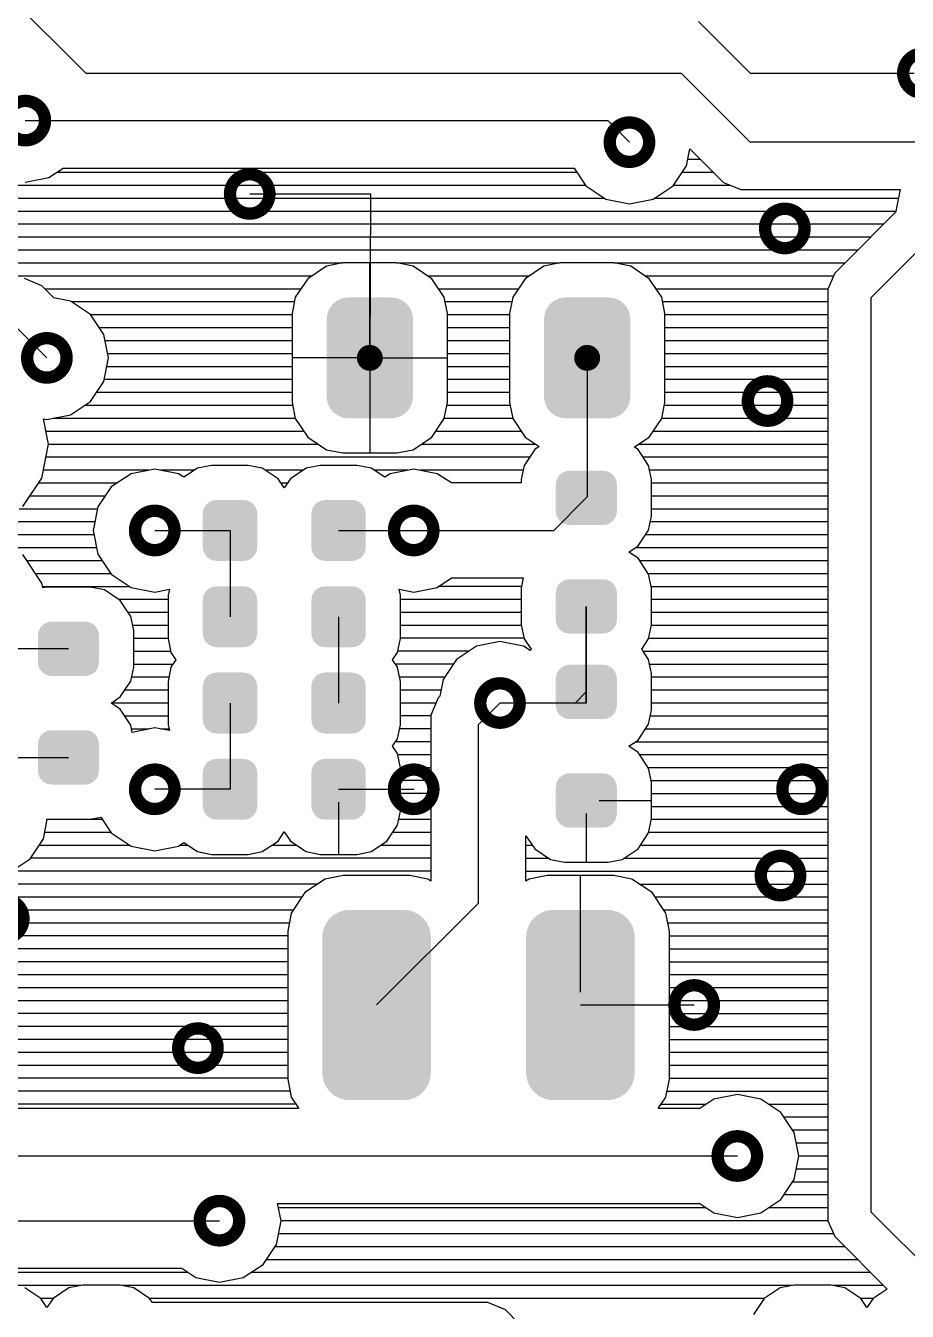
# Model space of a CAD drawing. Extents: x 295 to 953, y 10 to 290.
# Drawn here: x 724.29 to 750.23, y 137.18 to 175.03 of the extents above; entities that cross this region are included whole.
import ezdxf

# ---------------------------------------------------------------- set-up
doc = ezdxf.new("R2010")
doc.units = 0
doc.header["$LTSCALE"] = 5
doc.header["$MEASUREMENT"] = 0
doc.layers.get('0').update_dxf_attribs({"linetype": 'CONTINUOUS', "lineweight": 25})

msp = doc.modelspace()

# ---------------------------------------------------------------- linework, layer by layer
for p, q in [((721.737, 177.95), (726.055, 173.632)), ((744.089, 175.156), (745.613, 173.632)), ((726.055, 173.632), (743.581, 173.632)), ((745.613, 171.6), (743.581, 173.632)), ((745.613, 173.632), (750.439, 173.632)), ((724.277, 172.235), (741.422, 172.235)), ((741.422, 172.235), (742.057, 171.6)), ((754.757, 171.6), (745.613, 171.6)), ((743.734, 170.904), (743.835, 171.402)), ((744.15, 171.087), (743.769, 171.087)), ((743.835, 171.402), (744.429, 170.808)), ((724.973, 170.559), (725.39, 170.838)), ((740.513, 170.706), (725.197, 170.706)), ((725.39, 170.838), (740.432, 170.838)), ((740.432, 170.838), (740.777, 170.315)), ((743.342, 170.315), (743.734, 170.904)), ((744.531, 170.706), (743.607, 170.706)), ((744.429, 170.808), (744.826, 170.411)), ((740.772, 170.325), (722.306, 170.325)), ((724.277, 170.421), (724.973, 170.559)), ((740.777, 170.315), (741.366, 169.924)), ((742.753, 169.924), (743.342, 170.315)), ((745.029, 170.325), (743.347, 170.325)), ((744.826, 170.411), (745.339, 170.203)), ((741.331, 169.944), (722.382, 169.944)), ((730.881, 170.076), (734.437, 170.076)), ((734.437, 170.076), (734.417, 165.25)), ((749.977, 169.944), (742.789, 169.944)), ((745.339, 170.203), (750.028, 170.203)), ((750.028, 170.203), (749.901, 169.568)), ((749.901, 169.563), (722.387, 169.563)), ((741.366, 169.924), (742.057, 169.786)), ((742.057, 169.786), (742.753, 169.924)), ((749.901, 169.553), (748.453, 168.1)), ((749.169, 167.028), (751.709, 169.568)), ((749.901, 169.568), (749.901, 169.553)), ((749.535, 169.182), (722.387, 169.182)), ((749.154, 168.801), (722.377, 168.801)), ((748.773, 168.42), (722.296, 168.42)), ((733.619, 168.039), (722.042, 168.039)), ((733.619, 168.044), (733.137, 167.947)), ((735.214, 168.044), (733.619, 168.044)), ((734.417, 165.631), (734.417, 168.044)), ((735.692, 167.947), (735.214, 168.044)), ((740.015, 168.039), (735.214, 168.039)), ((740.015, 168.044), (739.537, 167.947)), ((741.61, 168.044), (740.015, 168.044)), ((742.093, 167.947), (741.61, 168.044)), ((748.392, 168.039), (741.61, 168.039)), ((748.453, 168.1), (748.097, 167.744)), ((732.71, 167.658), (721.915, 167.658)), ((733.137, 167.947), (732.588, 167.582)), ((736.241, 167.582), (735.692, 167.947)), ((739.111, 167.658), (736.119, 167.658)), ((739.537, 167.947), (738.989, 167.582)), ((742.641, 167.582), (742.093, 167.947)), ((748.062, 167.658), (742.519, 167.658)), ((748.097, 167.744), (747.899, 167.277)), ((724.765, 167.373), (724.252, 167.587)), ((725.12, 167.018), (724.765, 167.373)), ((732.588, 167.582), (732.222, 167.033)), ((736.606, 167.033), (736.241, 167.582)), ((738.989, 167.582), (738.623, 167.033)), ((743.007, 167.033), (742.641, 167.582)), ((732.39, 167.277), (724.856, 167.277)), ((725.608, 166.921), (725.12, 167.018)), ((726.197, 166.53), (725.608, 166.921)), ((732.222, 167.033), (732.131, 166.556)), ((738.786, 167.277), (736.444, 167.277)), ((736.703, 166.556), (736.606, 167.033)), ((738.623, 167.033), (738.527, 166.556)), ((747.904, 167.277), (742.839, 167.277)), ((743.099, 166.556), (743.007, 167.033)), ((747.899, 167.277), (747.899, 140.353)), ((749.169, 140.104), (749.169, 167.028)), ((732.197, 166.896), (725.644, 166.896)), ((726.589, 165.941), (726.197, 166.53)), ((732.131, 166.556), (732.131, 163.939)), ((738.598, 166.896), (736.632, 166.896)), ((736.703, 163.939), (736.703, 166.556)), ((738.527, 166.556), (738.527, 163.939)), ((747.899, 166.896), (743.032, 166.896)), ((743.099, 163.939), (743.099, 166.556)), ((723.972, 166.19), (724.912, 165.25)), ((732.131, 166.515), (726.202, 166.515)), ((738.527, 166.515), (736.703, 166.515)), ((747.899, 166.515), (743.099, 166.515)), ((732.131, 166.134), (726.462, 166.134)), ((726.726, 165.25), (726.589, 165.941)), ((738.527, 166.134), (736.703, 166.134)), ((747.899, 166.134), (743.099, 166.134)), ((732.131, 165.753), (726.624, 165.753)), ((738.527, 165.753), (736.703, 165.753)), ((747.899, 165.753), (743.099, 165.753)), ((726.589, 164.554), (726.726, 165.25)), ((732.131, 165.372), (726.7, 165.372)), ((734.036, 165.25), (732.131, 165.25)), ((734.798, 165.25), (736.703, 165.25)), ((738.527, 165.372), (736.703, 165.372)), ((740.813, 165.25), (740.813, 161.156)), ((747.899, 165.372), (743.099, 165.372)), ((732.131, 164.991), (726.675, 164.991)), ((734.417, 164.869), (734.417, 162.456)), ((738.527, 164.991), (736.703, 164.991)), ((747.899, 164.991), (743.099, 164.991)), ((726.197, 163.965), (726.589, 164.554)), ((732.131, 164.61), (726.599, 164.61)), ((738.527, 164.61), (736.703, 164.61)), ((747.899, 164.61), (743.099, 164.61)), ((725.608, 163.574), (726.197, 163.965)), ((732.131, 164.229), (726.375, 164.229)), ((732.131, 163.939), (732.222, 163.462)), ((736.606, 163.462), (736.703, 163.939)), ((738.527, 164.229), (736.703, 164.229)), ((738.527, 163.939), (738.623, 163.462)), ((743.007, 163.462), (743.099, 163.939)), ((747.899, 164.229), (743.099, 164.229)), ((724.912, 163.436), (725.608, 163.574)), ((732.146, 163.848), (726.025, 163.848)), ((738.547, 163.848), (736.682, 163.848)), ((747.899, 163.848), (743.083, 163.848)), ((724.963, 162.71), (724.816, 163.457)), ((724.816, 163.457), (724.912, 163.436)), ((732.222, 163.467), (725.09, 163.467)), ((732.222, 163.462), (732.588, 162.913)), ((736.241, 162.913), (736.606, 163.462)), ((738.623, 163.467), (736.606, 163.467)), ((738.623, 163.462), (738.989, 162.913)), ((742.641, 162.913), (743.007, 163.462)), ((747.899, 163.467), (743.007, 163.467)), ((732.471, 163.086), (724.887, 163.086)), ((732.588, 162.913), (733.137, 162.547)), ((735.692, 162.547), (736.241, 162.913)), ((738.872, 163.086), (736.357, 163.086)), ((738.989, 162.913), (739.4, 162.639)), ((742.21, 162.629), (742.641, 162.913)), ((747.899, 163.086), (742.758, 163.086)), ((724.765, 161.714), (724.963, 162.71)), ((732.898, 162.705), (724.963, 162.705)), ((733.137, 162.547), (733.619, 162.456)), ((733.619, 162.456), (735.214, 162.456)), ((735.214, 162.456), (735.692, 162.547)), ((739.299, 162.705), (735.931, 162.705)), ((739.268, 162.553), (738.958, 162.085)), ((739.4, 162.639), (739.268, 162.553)), ((742.21, 162.619), (742.21, 162.629)), ((742.311, 162.553), (742.21, 162.619)), ((742.621, 162.085), (742.311, 162.553)), ((747.899, 162.705), (742.331, 162.705)), ((739.116, 162.324), (724.887, 162.324)), ((729.347, 161.999), (728.946, 161.735)), ((729.758, 162.085), (729.347, 161.999)), ((730.84, 162.085), (729.758, 162.085)), ((731.252, 161.999), (730.84, 162.085)), ((731.719, 161.689), (731.252, 161.999)), ((732.547, 161.999), (732.08, 161.689)), ((732.959, 162.085), (732.547, 161.999)), ((734.041, 162.085), (732.959, 162.085)), ((734.452, 161.999), (734.041, 162.085)), ((734.854, 161.735), (734.452, 161.999)), ((738.958, 162.085), (738.872, 161.674)), ((747.899, 162.324), (742.464, 162.324)), ((742.707, 161.674), (742.621, 162.085)), ((724.206, 160.876), (724.765, 161.714)), ((727.914, 161.943), (724.811, 161.943)), ((727.396, 161.841), (726.807, 161.45)), ((728.087, 161.978), (727.396, 161.841)), ((728.783, 161.841), (728.087, 161.978)), ((729.266, 161.943), (728.265, 161.943)), ((728.946, 161.735), (728.783, 161.841)), ((732.466, 161.943), (731.333, 161.943)), ((731.897, 161.42), (731.719, 161.689)), ((732.08, 161.689), (731.897, 161.42)), ((735.534, 161.943), (734.534, 161.943)), ((735.016, 161.841), (734.854, 161.735)), ((735.707, 161.978), (735.016, 161.841)), ((736.403, 161.841), (735.707, 161.978)), ((738.928, 161.943), (735.885, 161.943)), ((736.82, 161.567), (736.403, 161.841)), ((738.872, 161.674), (738.872, 161.567)), ((747.899, 161.943), (742.651, 161.943)), ((742.707, 160.592), (742.707, 161.674)), ((726.98, 161.562), (724.663, 161.562)), ((726.807, 161.45), (726.416, 160.861)), ((731.994, 161.562), (731.806, 161.562)), ((738.872, 161.567), (736.82, 161.567)), ((747.899, 161.562), (742.707, 161.562)), ((726.629, 161.181), (724.409, 161.181)), ((726.416, 160.861), (726.279, 160.17)), ((739.827, 160.17), (740.787, 161.13)), ((740.813, 161.156), (740.787, 161.13)), ((747.899, 161.181), (742.707, 161.181)), ((726.406, 160.8), (724.094, 160.8)), ((742.621, 160.18), (742.707, 160.592)), ((747.899, 160.8), (742.707, 160.8)), ((726.329, 160.419), (723.525, 160.419)), ((726.279, 160.17), (726.416, 159.474)), ((728.087, 160.17), (730.302, 160.17)), ((730.302, 160.17), (730.302, 157.63)), ((733.497, 160.17), (735.707, 160.17)), ((735.707, 160.17), (739.827, 160.17)), ((742.311, 159.713), (742.621, 160.18)), ((747.899, 160.419), (742.672, 160.419)), ((726.304, 160.038), (723.261, 160.038)), ((742.042, 159.535), (742.311, 159.713)), ((747.899, 160.038), (742.53, 160.038)), ((726.38, 159.657), (723.906, 159.657)), ((724.765, 158.621), (724.206, 159.459)), ((726.416, 159.474), (726.807, 158.885)), ((742.311, 159.352), (742.042, 159.535)), ((747.899, 159.657), (742.235, 159.657)), ((742.621, 158.885), (742.311, 159.352)), ((726.543, 159.276), (724.328, 159.276)), ((747.899, 159.276), (742.362, 159.276)), ((726.802, 158.895), (724.582, 158.895)), ((724.795, 158.478), (724.765, 158.621)), ((726.807, 158.885), (727.396, 158.494)), ((736.403, 158.494), (736.82, 158.773)), ((736.82, 158.773), (738.933, 158.773)), ((738.933, 158.773), (738.872, 158.473)), ((747.899, 158.895), (742.616, 158.895)), ((742.707, 158.473), (742.621, 158.885)), ((727.361, 158.514), (724.785, 158.514)), ((724.912, 158.504), (724.795, 158.478)), ((726.187, 158.504), (724.912, 158.504)), ((726.604, 158.422), (726.187, 158.504)), ((727.071, 158.108), (726.604, 158.422)), ((727.396, 158.494), (728.087, 158.356)), ((728.087, 158.356), (728.519, 158.438)), ((728.519, 158.438), (728.483, 158.265)), ((728.483, 158.265), (728.483, 156.99)), ((735.316, 158.265), (735.28, 158.438)), ((735.28, 158.438), (735.707, 158.356)), ((735.316, 156.99), (735.316, 158.265)), ((735.707, 158.356), (736.403, 158.494)), ((738.882, 158.519), (736.439, 158.519)), ((738.872, 158.473), (738.872, 157.391)), ((747.899, 158.514), (742.697, 158.514)), ((742.707, 157.391), (742.707, 158.473)), ((728.483, 158.133), (727.03, 158.133)), ((727.381, 157.64), (727.071, 158.108)), ((738.872, 158.138), (735.316, 158.138)), ((740.787, 157.935), (740.787, 155.415)), ((740.787, 155.09), (740.787, 157.935)), ((747.899, 158.133), (742.707, 158.133)), ((728.483, 157.752), (727.305, 157.752)), ((727.467, 157.229), (727.381, 157.64)), ((733.497, 157.63), (733.497, 155.09)), ((738.872, 157.757), (735.316, 157.757)), ((747.899, 157.752), (742.707, 157.752)), ((728.483, 157.371), (727.437, 157.371)), ((727.467, 156.147), (727.467, 157.229)), ((738.877, 157.376), (735.316, 157.376)), ((738.872, 157.391), (738.958, 156.98)), ((742.621, 156.98), (742.707, 157.391)), ((747.899, 157.371), (742.702, 157.371)), ((725.547, 156.685), (723.317, 156.685)), ((728.483, 156.99), (727.467, 156.99)), ((728.483, 156.99), (728.565, 156.573)), ((735.235, 156.573), (735.316, 156.99)), ((738.953, 156.995), (735.316, 156.995)), ((737.556, 156.761), (736.967, 156.37)), ((738.247, 156.898), (737.556, 156.761)), ((738.943, 156.761), (738.247, 156.898)), ((739.131, 156.634), (738.943, 156.761)), ((738.958, 156.98), (739.162, 156.675)), ((742.418, 156.675), (742.621, 156.98)), ((747.899, 156.99), (742.626, 156.99)), ((728.56, 156.609), (727.467, 156.609)), ((728.565, 156.573), (728.712, 156.36)), ((728.712, 156.36), (728.565, 156.142)), ((735.087, 156.36), (735.235, 156.573)), ((735.235, 156.142), (735.087, 156.36)), ((737.333, 156.614), (735.24, 156.614)), ((736.967, 156.37), (736.576, 155.781)), ((739.162, 156.675), (739.131, 156.634)), ((742.621, 156.37), (742.418, 156.675)), ((747.899, 156.609), (742.464, 156.609)), ((742.707, 155.959), (742.621, 156.37)), ((727.381, 155.735), (727.467, 156.147)), ((728.626, 156.228), (727.467, 156.228)), ((728.565, 156.142), (728.483, 155.725)), ((736.876, 156.233), (735.174, 156.233)), ((735.316, 155.725), (735.235, 156.142)), ((747.899, 156.228), (742.651, 156.228)), ((742.707, 154.877), (742.707, 155.959)), ((727.071, 155.268), (727.381, 155.735)), ((728.509, 155.847), (727.406, 155.847)), ((728.483, 155.725), (728.483, 154.45)), ((736.622, 155.852), (735.291, 155.852)), ((735.316, 154.45), (735.316, 155.725)), ((736.576, 155.781), (736.479, 155.293)), ((747.899, 155.847), (742.707, 155.847)), ((726.802, 155.09), (727.071, 155.268)), ((728.483, 155.466), (727.203, 155.466)), ((736.515, 155.471), (735.316, 155.471)), ((736.428, 155.242), (736.215, 154.729)), ((736.479, 155.293), (736.428, 155.242)), ((740.787, 155.415), (740.462, 155.09)), ((740.787, 155.415), (740.787, 155.09)), ((747.899, 155.466), (742.707, 155.466)), ((727.071, 154.907), (726.802, 155.09)), ((728.483, 155.085), (726.802, 155.085)), ((727.381, 154.44), (727.071, 154.907)), ((730.302, 155.09), (730.302, 152.55)), ((736.368, 155.09), (735.316, 155.09)), ((737.612, 154.455), (738.247, 155.09)), ((740.462, 155.09), (738.247, 155.09)), ((740.787, 155.09), (740.462, 155.09)), ((742.621, 154.465), (742.707, 154.877)), ((747.899, 155.085), (742.707, 155.085)), ((728.483, 154.704), (727.203, 154.704)), ((727.427, 154.226), (727.381, 154.44)), ((728.483, 154.45), (728.519, 154.277)), ((735.235, 154.033), (735.316, 154.45)), ((736.215, 154.709), (735.316, 154.709)), ((736.215, 154.729), (736.215, 149.847)), ((737.612, 149.197), (737.612, 154.455)), ((742.311, 153.998), (742.621, 154.465)), ((747.899, 154.704), (742.672, 154.704)), ((727.914, 154.323), (727.406, 154.323)), ((728.087, 154.358), (727.427, 154.226)), ((728.519, 154.277), (728.087, 154.358)), ((728.509, 154.323), (728.265, 154.323)), ((735.087, 153.82), (735.235, 154.033)), ((736.215, 154.328), (735.291, 154.328)), ((747.899, 154.323), (742.53, 154.323)), ((735.235, 153.602), (735.087, 153.82)), ((736.215, 153.947), (735.174, 153.947)), ((742.042, 153.82), (742.311, 153.998)), ((742.311, 153.637), (742.042, 153.82)), ((747.899, 153.942), (742.235, 153.942)), ((723.317, 153.49), (725.547, 153.49)), ((735.316, 153.185), (735.235, 153.602)), ((736.215, 153.566), (735.24, 153.566)), ((742.621, 153.17), (742.311, 153.637)), ((747.899, 153.561), (742.362, 153.561)), ((736.215, 153.185), (735.316, 153.185)), ((735.316, 151.91), (735.316, 153.185)), ((747.899, 153.18), (742.616, 153.18)), ((742.707, 152.758), (742.621, 153.17)), ((730.302, 152.55), (728.087, 152.55)), ((733.497, 152.55), (735.707, 152.55)), ((733.878, 152.55), (735.316, 152.55)), ((736.215, 152.804), (735.316, 152.804)), ((747.899, 152.799), (742.697, 152.799)), ((742.707, 151.676), (742.707, 152.758)), ((733.497, 152.169), (733.497, 150.63)), ((736.215, 152.423), (735.316, 152.423)), ((741.168, 152.22), (742.707, 152.22)), ((747.899, 152.418), (742.707, 152.418)), ((735.235, 151.493), (735.316, 151.91)), ((736.215, 152.042), (735.316, 152.042)), ((740.787, 151.839), (740.787, 150.401)), ((747.899, 152.037), (742.707, 152.037)), ((724.811, 151.092), (724.912, 151.61)), ((724.912, 151.61), (724.912, 151.671)), ((724.912, 151.671), (726.187, 151.671)), ((726.543, 151.661), (724.912, 151.661)), ((726.187, 151.671), (726.497, 151.732)), ((726.497, 151.732), (726.807, 151.265)), ((734.92, 151.026), (735.235, 151.493)), ((736.215, 151.661), (735.265, 151.661)), ((742.621, 151.265), (742.707, 151.676)), ((747.899, 151.656), (742.702, 151.656)), ((724.419, 150.503), (724.811, 151.092)), ((726.802, 151.28), (724.846, 151.28)), ((726.807, 151.265), (727.396, 150.874)), ((731.252, 150.716), (731.719, 151.026)), ((731.719, 151.026), (731.897, 151.295)), ((731.912, 151.28), (731.887, 151.28)), ((731.897, 151.295), (732.08, 151.026)), ((732.08, 151.026), (732.547, 150.716)), ((734.452, 150.716), (734.92, 151.026)), ((736.215, 151.28), (735.087, 151.28)), ((739.009, 149.847), (739.009, 151.183)), ((739.009, 151.183), (739.268, 150.797)), ((742.311, 150.797), (742.621, 151.265)), ((747.899, 151.275), (742.626, 151.275)), ((727.361, 150.899), (724.684, 150.899)), ((727.396, 150.874), (728.087, 150.736)), ((728.087, 150.736), (728.783, 150.874)), ((728.783, 150.874), (728.946, 150.98)), ((729.073, 150.899), (728.819, 150.899)), ((728.946, 150.98), (729.347, 150.716)), ((729.347, 150.716), (729.758, 150.63)), ((729.758, 150.63), (730.84, 150.63)), ((730.84, 150.63), (731.252, 150.716)), ((732.273, 150.899), (731.526, 150.899)), ((732.547, 150.716), (732.959, 150.63)), ((732.959, 150.63), (734.041, 150.63)), ((734.041, 150.63), (734.452, 150.716)), ((736.215, 150.899), (734.727, 150.899)), ((739.202, 150.894), (739.009, 150.894)), ((739.268, 150.797), (739.736, 150.482)), ((741.844, 150.482), (742.311, 150.797)), ((747.899, 150.894), (742.377, 150.894)), ((723.83, 150.112), (724.419, 150.503)), ((736.215, 150.518), (724.424, 150.518)), ((739.69, 150.513), (739.009, 150.513)), ((739.736, 150.482), (740.152, 150.401)), ((740.152, 150.401), (741.427, 150.401)), ((741.427, 150.401), (741.844, 150.482)), ((747.899, 150.513), (741.889, 150.513)), ((736.215, 150.137), (723.866, 150.137)), ((733.106, 149.908), (732.507, 149.507)), ((733.634, 150.015), (733.106, 149.908)), ((735.595, 150.015), (733.634, 150.015)), ((736.124, 149.908), (735.595, 150.015)), ((736.215, 149.847), (736.124, 149.908)), ((747.899, 150.132), (739.009, 150.132)), ((739.106, 149.908), (739.009, 149.847)), ((739.634, 150.015), (739.106, 149.908)), ((741.595, 150.015), (739.634, 150.015)), ((740.614, 146.581), (740.614, 150.015)), ((742.123, 149.908), (741.595, 150.015)), ((742.723, 149.507), (742.123, 149.908)), ((732.872, 149.756), (720.721, 149.756)), ((732.507, 149.507), (732.105, 148.908)), ((747.899, 149.751), (742.357, 149.751)), ((743.124, 148.908), (742.723, 149.507)), ((732.415, 149.375), (720.721, 149.375)), ((734.615, 146.2), (737.612, 149.197)), ((747.899, 149.37), (742.814, 149.37)), ((732.161, 148.994), (720.686, 148.994)), ((732.105, 148.908), (731.999, 148.374)), ((747.899, 148.989), (743.068, 148.989)), ((743.231, 148.374), (743.124, 148.908)), ((732.044, 148.613), (720.564, 148.613)), ((731.999, 148.374), (731.999, 144.021)), ((747.899, 148.608), (743.185, 148.608)), ((743.231, 144.021), (743.231, 148.374)), ((731.999, 148.232), (720.31, 148.232)), ((747.899, 148.227), (743.231, 148.227)), ((731.999, 147.851), (719.802, 147.851)), ((747.899, 147.846), (743.231, 147.846)), ((731.999, 147.47), (719.741, 147.47)), ((747.899, 147.465), (743.231, 147.465)), ((731.999, 147.089), (719.664, 147.089)), ((747.899, 147.084), (743.231, 147.084)), ((731.999, 146.708), (719.558, 146.708)), ((747.899, 146.703), (743.231, 146.703)), ((731.999, 146.327), (719.304, 146.327)), ((740.614, 146.2), (743.962, 146.2)), ((740.995, 146.2), (743.231, 146.2)), ((747.899, 146.322), (743.231, 146.322)), ((731.999, 145.946), (718.847, 145.946)), ((747.899, 145.941), (743.231, 145.941)), ((731.999, 145.565), (715.006, 145.565)), ((747.899, 145.56), (743.231, 145.56)), ((731.999, 145.184), (715.006, 145.184)), ((747.899, 145.179), (743.231, 145.179)), ((731.999, 144.803), (715.006, 144.803)), ((747.899, 144.798), (743.231, 144.798)), ((731.999, 144.422), (714.935, 144.422)), ((747.899, 144.417), (743.231, 144.417)), ((731.999, 144.041), (714.732, 144.041)), ((731.999, 144.021), (732.105, 143.487)), ((743.124, 143.487), (743.231, 144.021)), ((747.899, 144.036), (743.231, 144.036)), ((732.07, 143.66), (714.391, 143.66)), ((732.105, 143.487), (732.329, 143.152)), ((742.9, 143.152), (743.124, 143.487)), ((747.899, 143.655), (743.159, 143.655)), ((745.232, 143.563), (744.541, 143.426)), ((745.928, 143.426), (745.232, 143.563)), ((732.248, 143.279), (709.952, 143.279)), ((732.329, 143.152), (722.098, 143.152)), ((744.125, 143.152), (742.9, 143.152)), ((744.313, 143.274), (742.982, 143.274)), ((744.541, 143.426), (744.125, 143.152)), ((746.517, 143.035), (745.928, 143.426)), ((747.899, 143.274), (746.157, 143.274)), ((746.909, 142.446), (746.517, 143.035)), ((747.899, 142.893), (746.609, 142.893)), ((747.899, 142.512), (746.863, 142.512)), ((747.046, 141.755), (746.909, 142.446)), ((747.899, 142.131), (746.969, 142.131)), ((722.372, 141.755), (745.232, 141.755)), ((746.909, 141.059), (747.046, 141.755)), ((747.899, 141.75), (747.046, 141.75)), ((747.899, 141.369), (746.969, 141.369)), ((746.517, 140.47), (746.909, 141.059)), ((747.899, 140.988), (746.863, 140.988)), ((745.928, 140.079), (746.517, 140.47)), ((747.899, 140.607), (746.609, 140.607)), ((731.806, 139.85), (731.704, 140.358)), ((731.704, 140.358), (744.125, 140.358)), ((744.318, 140.226), (731.729, 140.226)), ((744.125, 140.358), (744.541, 140.079)), ((744.541, 140.079), (745.232, 139.941)), ((745.232, 139.941), (745.928, 140.079)), ((747.899, 140.226), (746.152, 140.226)), ((747.899, 140.353), (747.899, 139.85)), ((751.709, 137.564), (749.169, 140.104)), ((723.007, 139.85), (729.992, 139.85)), ((731.669, 139.154), (731.806, 139.85)), ((747.904, 139.845), (731.806, 139.845)), ((747.899, 139.85), (748.097, 139.383)), ((748.062, 139.464), (731.729, 139.464)), ((748.097, 139.383), (749.642, 137.838)), ((731.277, 138.565), (731.669, 139.154)), ((748.392, 139.083), (731.623, 139.083)), ((730.688, 138.174), (731.277, 138.565)), ((748.773, 138.702), (731.369, 138.702)), ((729.078, 138.321), (723.459, 138.321)), ((723.586, 138.453), (728.885, 138.453)), ((728.885, 138.453), (729.301, 138.174)), ((729.301, 138.174), (729.992, 138.036)), ((729.992, 138.036), (730.688, 138.174)), ((749.154, 138.321), (730.912, 138.321)), ((725.918, 137.94), (723.911, 137.94)), ((724.734, 137.559), (724.267, 137.869)), ((725.562, 137.869), (725.095, 137.559)), ((725.974, 137.955), (725.562, 137.869)), ((727.056, 137.955), (725.974, 137.955)), ((727.467, 137.869), (727.056, 137.955)), ((746.848, 137.94), (727.112, 137.94)), ((727.935, 137.559), (727.467, 137.869)), ((746.492, 137.869), (746.025, 137.559)), ((746.903, 137.955), (746.492, 137.869)), ((747.985, 137.955), (746.903, 137.955)), ((748.397, 137.869), (747.985, 137.955)), ((749.535, 137.94), (748.041, 137.94)), ((748.864, 137.559), (748.397, 137.869)), ((749.642, 137.838), (749.225, 137.559)), ((725.1, 137.559), (724.729, 137.559)), ((724.912, 137.29), (724.734, 137.559)), ((725.095, 137.559), (724.912, 137.29)), ((746.03, 137.559), (727.93, 137.559)), ((728.016, 137.437), (727.935, 137.559)), ((737.892, 137.437), (728.016, 137.437)), ((738.405, 137.224), (737.892, 137.437)), ((746.025, 137.559), (745.71, 137.092)), ((749.23, 137.559), (748.859, 137.559)), ((749.042, 137.29), (748.864, 137.559)), ((749.225, 137.559), (749.042, 137.29)), ((738.801, 136.827), (738.405, 137.224))]:
    msp.add_line(p, q)
for points, const_width in [([(751.274, 173.632, -1), (750.113, 173.632, -1)], 0.363), ([(724.858, 172.235, -1), (723.697, 172.235, -1)], 0.363), ([(742.638, 171.6, -1), (741.477, 171.6, -1)], 0.363), ([(731.462, 170.076, -1), (730.301, 170.076, -1)], 0.363), ([(747.21, 169.06, -1), (746.049, 169.06, -1)], 0.363), ([(725.493, 165.25, -1), (724.332, 165.25, -1)], 0.363), ([(734.607, 165.25, -1), (734.226, 165.25, -1)], 0.381), ([(741.003, 165.25, -1), (740.622, 165.25, -1)], 0.381), ([(746.702, 163.98, -1), (745.541, 163.98, -1)], 0.363), ([(728.668, 160.17, -1), (727.507, 160.17, -1)], 0.363), ([(736.288, 160.17, -1), (735.127, 160.17, -1)], 0.363), ([(738.828, 155.09, -1), (737.667, 155.09, -1)], 0.363), ([(728.668, 152.55, -1), (727.507, 152.55, -1)], 0.363), ([(736.288, 152.55, -1), (735.127, 152.55, -1)], 0.363), ([(747.718, 152.55, -1), (746.557, 152.55, -1)], 0.363), ([(747.083, 150.01, -1), (745.922, 150.01, -1)], 0.363), ([(724.223, 148.74, -1), (723.062, 148.74, -1)], 0.363), ([(744.543, 146.2, -1), (743.382, 146.2, -1)], 0.363), ([(729.938, 144.93, -1), (728.777, 144.93, -1)], 0.363), ([(745.813, 141.755, -1), (744.652, 141.755, -1)], 0.363), ([(730.573, 139.85, -1), (729.412, 139.85, -1)], 0.363)]:
    msp.add_lwpolyline(points, format="xyb", close=True, dxfattribs=dict(const_width=const_width))
for points in [[(735.489, 166.854), (735.383, 166.932), (733.35, 166.854), (733.445, 166.932)], [(735.383, 166.932), (735.36, 166.948), (733.445, 166.932), (733.482, 166.948)], [(735.36, 166.948), (735.234, 166.999), (733.482, 166.948), (733.591, 166.999)], [(735.234, 166.999), (735.211, 167.008), (733.591, 166.999), (733.641, 167.008)], [(735.211, 167.008), (735.059, 167.027), (733.641, 167.008), (733.749, 167.027)], [(735.059, 167.027), (735.052, 167.028), (733.749, 167.027), (733.782, 167.028)], [(741.885, 166.854), (741.778, 166.932), (739.746, 166.854), (739.841, 166.932)], [(741.778, 166.932), (741.755, 166.948), (739.841, 166.932), (739.877, 166.948)], [(741.755, 166.948), (741.629, 166.999), (739.877, 166.948), (739.987, 166.999)], [(741.629, 166.999), (741.607, 167.008), (739.987, 166.999), (740.037, 167.008)], [(741.607, 167.008), (741.454, 167.027), (740.037, 167.008), (740.145, 167.027)], [(741.454, 167.027), (741.448, 167.028), (740.145, 167.027), (740.178, 167.028)], [(735.686, 166.426), (735.663, 166.552), (733.151, 166.426), (733.167, 166.552)], [(735.663, 166.552), (735.657, 166.584), (733.167, 166.552), (733.18, 166.584)], [(735.657, 166.584), (735.603, 166.701), (733.18, 166.584), (733.226, 166.701)], [(735.603, 166.701), (735.59, 166.729), (733.226, 166.701), (733.247, 166.729)], [(735.59, 166.729), (735.508, 166.83), (733.247, 166.729), (733.321, 166.83)], [(735.508, 166.83), (735.489, 166.854), (733.321, 166.83), (733.35, 166.854)], [(742.082, 166.426), (742.059, 166.552), (739.547, 166.426), (739.563, 166.552)], [(742.059, 166.552), (742.053, 166.584), (739.563, 166.552), (739.575, 166.584)], [(742.053, 166.584), (741.999, 166.701), (739.575, 166.584), (739.622, 166.701)], [(741.999, 166.701), (741.986, 166.729), (739.622, 166.701), (739.643, 166.729)], [(741.986, 166.729), (741.904, 166.83), (739.643, 166.729), (739.717, 166.83)], [(741.904, 166.83), (741.885, 166.854), (739.717, 166.83), (739.746, 166.854)], [(735.687, 166.393), (735.686, 166.426), (733.147, 166.393), (733.151, 166.426)], [(735.687, 164.107), (735.687, 166.393), (733.147, 164.107), (733.147, 166.393)], [(742.083, 166.393), (742.082, 166.426), (739.543, 166.393), (739.547, 166.426)], [(742.083, 164.107), (742.083, 166.393), (739.543, 164.107), (739.543, 166.393)], [(735.683, 164.074), (735.687, 164.107), (733.148, 164.074), (733.147, 164.107)], [(735.667, 163.948), (735.683, 164.074), (733.17, 163.948), (733.148, 164.074)], [(735.654, 163.916), (735.667, 163.948), (733.176, 163.916), (733.17, 163.948)], [(735.607, 163.799), (735.654, 163.916), (733.23, 163.799), (733.176, 163.916)], [(742.078, 164.074), (742.083, 164.107), (739.543, 164.074), (739.543, 164.107)], [(742.062, 163.948), (742.078, 164.074), (739.566, 163.948), (739.543, 164.074)], [(742.05, 163.916), (742.062, 163.948), (739.572, 163.916), (739.566, 163.948)], [(742.003, 163.799), (742.05, 163.916), (739.626, 163.799), (739.572, 163.916)], [(735.586, 163.771), (735.607, 163.799), (733.243, 163.771), (733.23, 163.799)], [(735.512, 163.67), (735.586, 163.771), (733.326, 163.67), (733.243, 163.771)], [(735.484, 163.646), (735.512, 163.67), (733.345, 163.646), (733.326, 163.67)], [(735.388, 163.568), (735.484, 163.646), (733.451, 163.568), (733.345, 163.646)], [(735.352, 163.552), (735.388, 163.568), (733.474, 163.552), (733.451, 163.568)], [(735.242, 163.501), (735.352, 163.552), (733.6, 163.501), (733.474, 163.552)], [(735.192, 163.492), (735.242, 163.501), (733.623, 163.492), (733.6, 163.501)], [(741.982, 163.771), (742.003, 163.799), (739.639, 163.771), (739.626, 163.799)], [(741.908, 163.67), (741.982, 163.771), (739.721, 163.67), (739.639, 163.771)], [(741.879, 163.646), (741.908, 163.67), (739.74, 163.646), (739.721, 163.67)], [(741.784, 163.568), (741.879, 163.646), (739.847, 163.568), (739.74, 163.646)], [(741.748, 163.552), (741.784, 163.568), (739.87, 163.552), (739.847, 163.568)], [(741.638, 163.501), (741.748, 163.552), (739.996, 163.501), (739.87, 163.552)], [(741.588, 163.492), (741.638, 163.501), (740.018, 163.492), (739.996, 163.501)], [(735.085, 163.473), (735.192, 163.492), (733.775, 163.473), (733.623, 163.492)], [(735.052, 163.472), (735.085, 163.473), (733.782, 163.472), (733.775, 163.473)], [(741.48, 163.473), (741.588, 163.492), (740.171, 163.473), (740.018, 163.492)], [(741.448, 163.472), (741.48, 163.473), (740.178, 163.472), (740.171, 163.473)], [(741.684, 161.531), (741.668, 161.644), (739.89, 161.531), (739.909, 161.644)], [(741.668, 161.644), (741.661, 161.657), (739.909, 161.644), (739.911, 161.657)], [(741.661, 161.657), (741.613, 161.758), (739.911, 161.657), (739.964, 161.758)], [(741.613, 161.758), (741.602, 161.769), (739.964, 161.758), (739.969, 161.769)], [(741.602, 161.769), (741.525, 161.85), (739.969, 161.769), (740.052, 161.85)], [(741.525, 161.85), (741.51, 161.858), (740.052, 161.85), (740.06, 161.858)], [(741.51, 161.858), (741.413, 161.909), (740.06, 161.858), (740.166, 161.909)], [(741.413, 161.909), (741.388, 161.913), (740.166, 161.909), (740.174, 161.913)], [(741.388, 161.913), (741.287, 161.93), (740.174, 161.913), (740.287, 161.93)], [(741.686, 160.729), (741.686, 161.531), (739.888, 160.729), (739.888, 161.531)], [(731.079, 160.795), (731.03, 160.896), (729.523, 160.795), (729.577, 160.896)], [(731.03, 160.896), (731.019, 160.908), (729.577, 160.896), (729.583, 160.908)], [(731.019, 160.908), (730.941, 160.987), (729.583, 160.908), (729.666, 160.987)], [(730.941, 160.987), (730.925, 160.995), (729.666, 160.987), (729.674, 160.995)], [(730.925, 160.995), (730.829, 161.046), (729.674, 160.995), (729.78, 161.046)], [(730.829, 161.046), (730.803, 161.05), (729.78, 161.046), (729.789, 161.05)], [(730.803, 161.05), (730.703, 161.066), (729.789, 161.05), (729.901, 161.066)], [(730.703, 161.066), (730.703, 161.069), (729.901, 161.066), (729.901, 161.069)], [(734.274, 160.795), (734.225, 160.896), (732.718, 160.795), (732.772, 160.896)], [(734.225, 160.896), (734.214, 160.908), (732.772, 160.896), (732.778, 160.908)], [(734.214, 160.908), (734.137, 160.987), (732.778, 160.908), (732.861, 160.987)], [(734.137, 160.987), (734.121, 160.995), (732.861, 160.987), (732.87, 160.995)], [(734.121, 160.995), (734.024, 161.046), (732.87, 160.995), (732.975, 161.046)], [(734.024, 161.046), (733.998, 161.05), (732.975, 161.046), (732.984, 161.05)], [(733.998, 161.05), (733.899, 161.066), (732.984, 161.05), (733.096, 161.066)], [(733.899, 161.066), (733.899, 161.069), (733.096, 161.066), (733.096, 161.069)], [(731.102, 160.67), (731.085, 160.782), (729.502, 160.67), (729.521, 160.782)], [(731.102, 160.668), (731.102, 160.67), (729.502, 160.668), (729.502, 160.67)], [(731.102, 159.672), (731.102, 160.668), (729.502, 159.672), (729.502, 160.668)], [(731.085, 160.782), (731.079, 160.795), (729.521, 160.782), (729.523, 160.795)], [(734.297, 160.67), (734.28, 160.782), (732.697, 160.67), (732.716, 160.782)], [(734.297, 160.668), (734.297, 160.67), (732.697, 160.668), (732.697, 160.67)], [(734.297, 159.672), (734.297, 160.668), (732.697, 159.672), (732.697, 160.668)], [(734.28, 160.782), (734.274, 160.795), (732.716, 160.782), (732.718, 160.795)], [(741.666, 160.616), (741.684, 160.729), (739.907, 160.616), (739.89, 160.729)], [(741.664, 160.604), (741.666, 160.616), (739.913, 160.604), (739.907, 160.616)], [(741.611, 160.502), (741.664, 160.604), (739.961, 160.502), (739.913, 160.604)], [(741.605, 160.491), (741.611, 160.502), (739.972, 160.491), (739.961, 160.502)], [(741.522, 160.41), (741.605, 160.491), (740.049, 160.41), (739.972, 160.491)], [(741.514, 160.402), (741.522, 160.41), (740.064, 160.402), (740.049, 160.41)], [(741.408, 160.351), (741.514, 160.402), (740.162, 160.351), (740.064, 160.402)], [(741.4, 160.347), (741.408, 160.351), (740.186, 160.347), (740.162, 160.351)], [(741.287, 160.33), (741.4, 160.347), (740.287, 160.33), (740.186, 160.347)], [(731.102, 159.67), (731.102, 159.672), (729.502, 159.67), (729.502, 159.672)], [(731.083, 159.558), (731.102, 159.67), (729.519, 159.558), (729.502, 159.67)], [(731.081, 159.545), (731.083, 159.558), (729.525, 159.545), (729.519, 159.558)], [(731.027, 159.444), (731.081, 159.545), (729.574, 159.444), (729.525, 159.545)], [(731.021, 159.432), (731.027, 159.444), (729.585, 159.432), (729.574, 159.444)], [(730.938, 159.353), (731.021, 159.432), (729.663, 159.353), (729.585, 159.432)], [(730.93, 159.345), (730.938, 159.353), (729.679, 159.345), (729.663, 159.353)], [(730.824, 159.294), (730.93, 159.345), (729.775, 159.294), (729.679, 159.345)], [(734.297, 159.67), (734.297, 159.672), (732.697, 159.67), (732.697, 159.672)], [(734.278, 159.558), (734.297, 159.67), (732.714, 159.558), (732.697, 159.67)], [(734.276, 159.545), (734.278, 159.558), (732.721, 159.545), (732.714, 159.558)], [(734.223, 159.444), (734.276, 159.545), (732.77, 159.444), (732.721, 159.545)], [(734.217, 159.432), (734.223, 159.444), (732.781, 159.432), (732.77, 159.444)], [(734.134, 159.353), (734.217, 159.432), (732.858, 159.353), (732.781, 159.432)], [(734.125, 159.345), (734.134, 159.353), (732.874, 159.345), (732.858, 159.353)], [(734.019, 159.294), (734.125, 159.345), (732.971, 159.294), (732.874, 159.345)], [(730.815, 159.29), (730.824, 159.294), (729.801, 159.29), (729.775, 159.294)], [(730.703, 159.274), (730.815, 159.29), (729.901, 159.274), (729.801, 159.29)], [(730.703, 159.271), (730.703, 159.274), (729.901, 159.271), (729.901, 159.274)], [(734.01, 159.29), (734.019, 159.294), (732.997, 159.29), (732.971, 159.294)], [(733.899, 159.274), (734.01, 159.29), (733.096, 159.274), (732.997, 159.29)], [(733.899, 159.271), (733.899, 159.274), (733.096, 159.271), (733.096, 159.274)], [(741.602, 158.574), (741.525, 158.655), (739.969, 158.574), (740.052, 158.655)], [(741.525, 158.655), (741.51, 158.663), (740.052, 158.655), (740.06, 158.663)], [(741.51, 158.663), (741.413, 158.714), (740.06, 158.663), (740.166, 158.714)], [(741.413, 158.714), (741.388, 158.718), (740.166, 158.714), (740.174, 158.718)], [(741.388, 158.718), (741.287, 158.735), (740.174, 158.718), (740.287, 158.735)], [(731.102, 158.13), (731.085, 158.242), (729.502, 158.13), (729.521, 158.242)], [(731.085, 158.242), (731.079, 158.255), (729.521, 158.242), (729.523, 158.255)], [(731.079, 158.255), (731.03, 158.356), (729.523, 158.255), (729.577, 158.356)], [(731.03, 158.356), (731.019, 158.368), (729.577, 158.356), (729.583, 158.368)], [(731.019, 158.368), (730.941, 158.447), (729.583, 158.368), (729.666, 158.447)], [(730.941, 158.447), (730.925, 158.455), (729.666, 158.447), (729.674, 158.455)], [(730.925, 158.455), (730.829, 158.506), (729.674, 158.455), (729.78, 158.506)], [(730.829, 158.506), (730.803, 158.51), (729.78, 158.506), (729.789, 158.51)], [(730.803, 158.51), (730.703, 158.526), (729.789, 158.51), (729.901, 158.526)], [(730.703, 158.526), (730.703, 158.529), (729.901, 158.526), (729.901, 158.529)], [(734.297, 158.13), (734.28, 158.242), (732.697, 158.13), (732.716, 158.242)], [(734.28, 158.242), (734.274, 158.255), (732.716, 158.242), (732.718, 158.255)], [(734.274, 158.255), (734.225, 158.356), (732.718, 158.255), (732.772, 158.356)], [(734.225, 158.356), (734.214, 158.368), (732.772, 158.356), (732.778, 158.368)], [(734.214, 158.368), (734.137, 158.447), (732.778, 158.368), (732.861, 158.447)], [(734.137, 158.447), (734.121, 158.455), (732.861, 158.447), (732.87, 158.455)], [(734.121, 158.455), (734.024, 158.506), (732.87, 158.455), (732.975, 158.506)], [(734.024, 158.506), (733.998, 158.51), (732.975, 158.506), (732.984, 158.51)], [(733.998, 158.51), (733.899, 158.526), (732.984, 158.51), (733.096, 158.526)], [(733.899, 158.526), (733.899, 158.529), (733.096, 158.526), (733.096, 158.529)], [(741.686, 157.533), (741.686, 158.336), (739.888, 157.533), (739.888, 158.336)], [(741.684, 158.336), (741.668, 158.449), (739.89, 158.336), (739.909, 158.449)], [(741.668, 158.449), (741.661, 158.461), (739.909, 158.449), (739.911, 158.461)], [(741.661, 158.461), (741.613, 158.563), (739.911, 158.461), (739.964, 158.563)], [(741.613, 158.563), (741.602, 158.574), (739.964, 158.563), (739.969, 158.574)], [(731.102, 158.128), (731.102, 158.13), (729.502, 158.128), (729.502, 158.13)], [(731.102, 157.132), (731.102, 158.128), (729.502, 157.132), (729.502, 158.128)], [(734.297, 158.128), (734.297, 158.13), (732.697, 158.128), (732.697, 158.13)], [(734.297, 157.132), (734.297, 158.128), (732.697, 157.132), (732.697, 158.128)], [(726.27, 157.413), (726.173, 157.464), (724.82, 157.413), (724.926, 157.464)], [(726.173, 157.464), (726.148, 157.468), (724.926, 157.464), (724.934, 157.468)], [(726.148, 157.468), (726.047, 157.485), (724.934, 157.468), (725.047, 157.485)], [(741.666, 157.421), (741.684, 157.533), (739.907, 157.421), (739.89, 157.533)], [(726.446, 156.284), (726.446, 157.086), (724.648, 156.284), (724.648, 157.086)], [(726.444, 157.086), (726.428, 157.199), (724.65, 157.086), (724.669, 157.199)], [(726.428, 157.199), (726.421, 157.212), (724.669, 157.199), (724.671, 157.212)], [(726.421, 157.212), (726.373, 157.313), (724.671, 157.212), (724.724, 157.313)], [(726.373, 157.313), (726.362, 157.324), (724.724, 157.313), (724.729, 157.324)], [(726.362, 157.324), (726.285, 157.405), (724.729, 157.324), (724.812, 157.405)], [(726.285, 157.405), (726.27, 157.413), (724.812, 157.405), (724.82, 157.413)], [(731.102, 157.13), (731.102, 157.132), (729.502, 157.13), (729.502, 157.132)], [(731.083, 157.018), (731.102, 157.13), (729.519, 157.018), (729.502, 157.13)], [(734.297, 157.13), (734.297, 157.132), (732.697, 157.13), (732.697, 157.132)], [(734.278, 157.018), (734.297, 157.13), (732.714, 157.018), (732.697, 157.13)], [(741.664, 157.408), (741.666, 157.421), (739.913, 157.408), (739.907, 157.421)], [(741.611, 157.306), (741.664, 157.408), (739.961, 157.306), (739.913, 157.408)], [(741.605, 157.296), (741.611, 157.306), (739.972, 157.296), (739.961, 157.306)], [(741.522, 157.215), (741.605, 157.296), (740.049, 157.215), (739.972, 157.296)], [(741.514, 157.207), (741.522, 157.215), (740.064, 157.207), (740.049, 157.215)], [(741.408, 157.156), (741.514, 157.207), (740.162, 157.156), (740.064, 157.207)], [(741.4, 157.152), (741.408, 157.156), (740.186, 157.152), (740.162, 157.156)], [(741.287, 157.135), (741.4, 157.152), (740.287, 157.135), (740.186, 157.152)], [(731.081, 157.005), (731.083, 157.018), (729.525, 157.005), (729.519, 157.018)], [(731.027, 156.904), (731.081, 157.005), (729.574, 156.904), (729.525, 157.005)], [(731.021, 156.892), (731.027, 156.904), (729.585, 156.892), (729.574, 156.904)], [(730.938, 156.813), (731.021, 156.892), (729.663, 156.813), (729.585, 156.892)], [(730.93, 156.805), (730.938, 156.813), (729.679, 156.805), (729.663, 156.813)], [(730.824, 156.754), (730.93, 156.805), (729.775, 156.754), (729.679, 156.805)], [(730.815, 156.75), (730.824, 156.754), (729.801, 156.75), (729.775, 156.754)], [(730.703, 156.734), (730.815, 156.75), (729.901, 156.734), (729.801, 156.75)], [(730.703, 156.731), (730.703, 156.734), (729.901, 156.731), (729.901, 156.734)], [(734.276, 157.005), (734.278, 157.018), (732.721, 157.005), (732.714, 157.018)], [(734.223, 156.904), (734.276, 157.005), (732.77, 156.904), (732.721, 157.005)], [(734.217, 156.892), (734.223, 156.904), (732.781, 156.892), (732.77, 156.904)], [(734.134, 156.813), (734.217, 156.892), (732.858, 156.813), (732.781, 156.892)], [(734.125, 156.805), (734.134, 156.813), (732.874, 156.805), (732.858, 156.813)], [(734.019, 156.754), (734.125, 156.805), (732.971, 156.754), (732.874, 156.805)], [(734.01, 156.75), (734.019, 156.754), (732.997, 156.75), (732.971, 156.754)], [(733.899, 156.734), (734.01, 156.75), (733.096, 156.734), (732.997, 156.75)], [(733.899, 156.731), (733.899, 156.734), (733.096, 156.731), (733.096, 156.734)], [(726.426, 156.171), (726.444, 156.284), (724.667, 156.171), (724.65, 156.284)], [(726.424, 156.159), (726.426, 156.171), (724.673, 156.159), (724.667, 156.171)], [(726.371, 156.057), (726.424, 156.159), (724.721, 156.057), (724.673, 156.159)], [(726.365, 156.046), (726.371, 156.057), (724.732, 156.046), (724.721, 156.057)], [(726.282, 155.965), (726.365, 156.046), (724.809, 155.965), (724.732, 156.046)], [(726.274, 155.957), (726.282, 155.965), (724.824, 155.957), (724.809, 155.965)], [(726.168, 155.906), (726.274, 155.957), (724.922, 155.906), (724.824, 155.957)], [(730.925, 155.915), (730.829, 155.966), (729.674, 155.915), (729.78, 155.966)], [(730.829, 155.966), (730.803, 155.97), (729.78, 155.966), (729.789, 155.97)], [(730.803, 155.97), (730.703, 155.986), (729.789, 155.97), (729.901, 155.986)], [(730.703, 155.986), (730.703, 155.989), (729.901, 155.986), (729.901, 155.989)], [(734.121, 155.915), (734.024, 155.966), (732.87, 155.915), (732.975, 155.966)], [(734.024, 155.966), (733.998, 155.97), (732.975, 155.966), (732.984, 155.97)], [(733.998, 155.97), (733.899, 155.986), (732.984, 155.97), (733.096, 155.986)], [(733.899, 155.986), (733.899, 155.989), (733.096, 155.986), (733.096, 155.989)], [(741.684, 155.816), (741.668, 155.929), (739.89, 155.816), (739.909, 155.929)], [(741.668, 155.929), (741.661, 155.942), (739.909, 155.929), (739.911, 155.942)], [(741.661, 155.942), (741.613, 156.043), (739.911, 155.942), (739.964, 156.043)], [(741.613, 156.043), (741.602, 156.054), (739.964, 156.043), (739.969, 156.054)], [(741.602, 156.054), (741.525, 156.135), (739.969, 156.054), (740.052, 156.135)], [(741.525, 156.135), (741.51, 156.143), (740.052, 156.135), (740.06, 156.143)], [(741.51, 156.143), (741.413, 156.194), (740.06, 156.143), (740.166, 156.194)], [(741.413, 156.194), (741.388, 156.198), (740.166, 156.194), (740.174, 156.198)], [(741.388, 156.198), (741.287, 156.215), (740.174, 156.198), (740.287, 156.215)], [(726.16, 155.902), (726.168, 155.906), (724.946, 155.902), (724.922, 155.906)], [(726.047, 155.885), (726.16, 155.902), (725.047, 155.885), (724.946, 155.902)], [(731.102, 155.59), (731.085, 155.702), (729.502, 155.59), (729.521, 155.702)], [(731.102, 155.588), (731.102, 155.59), (729.502, 155.588), (729.502, 155.59)], [(731.102, 154.592), (731.102, 155.588), (729.502, 154.592), (729.502, 155.588)], [(731.085, 155.702), (731.079, 155.715), (729.521, 155.702), (729.523, 155.715)], [(731.079, 155.715), (731.03, 155.816), (729.523, 155.715), (729.577, 155.816)], [(731.03, 155.816), (731.019, 155.828), (729.577, 155.816), (729.583, 155.828)], [(731.019, 155.828), (730.941, 155.907), (729.583, 155.828), (729.666, 155.907)], [(730.941, 155.907), (730.925, 155.915), (729.666, 155.907), (729.674, 155.915)], [(734.297, 155.59), (734.28, 155.702), (732.697, 155.59), (732.716, 155.702)], [(734.297, 155.588), (734.297, 155.59), (732.697, 155.588), (732.697, 155.59)], [(734.297, 154.592), (734.297, 155.588), (732.697, 154.592), (732.697, 155.588)], [(734.28, 155.702), (734.274, 155.715), (732.716, 155.702), (732.718, 155.715)], [(734.274, 155.715), (734.225, 155.816), (732.718, 155.715), (732.772, 155.816)], [(734.225, 155.816), (734.214, 155.828), (732.772, 155.816), (732.778, 155.828)], [(734.214, 155.828), (734.137, 155.907), (732.778, 155.828), (732.861, 155.907)], [(734.137, 155.907), (734.121, 155.915), (732.861, 155.907), (732.87, 155.915)], [(741.686, 155.014), (741.686, 155.816), (739.888, 155.014), (739.888, 155.816)], [(741.666, 154.901), (741.684, 155.014), (739.907, 154.901), (739.89, 155.014)], [(741.664, 154.889), (741.666, 154.901), (739.913, 154.889), (739.907, 154.901)], [(741.611, 154.787), (741.664, 154.889), (739.961, 154.787), (739.913, 154.889)], [(731.102, 154.59), (731.102, 154.592), (729.502, 154.59), (729.502, 154.592)], [(731.083, 154.478), (731.102, 154.59), (729.519, 154.478), (729.502, 154.59)], [(731.081, 154.465), (731.083, 154.478), (729.525, 154.465), (729.519, 154.478)], [(731.027, 154.364), (731.081, 154.465), (729.574, 154.364), (729.525, 154.465)], [(734.297, 154.59), (734.297, 154.592), (732.697, 154.59), (732.697, 154.592)], [(734.278, 154.478), (734.297, 154.59), (732.714, 154.478), (732.697, 154.59)], [(734.276, 154.465), (734.278, 154.478), (732.721, 154.465), (732.714, 154.478)], [(734.223, 154.364), (734.276, 154.465), (732.77, 154.364), (732.721, 154.465)], [(741.605, 154.776), (741.611, 154.787), (739.972, 154.776), (739.961, 154.787)], [(741.522, 154.695), (741.605, 154.776), (740.049, 154.695), (739.972, 154.776)], [(741.514, 154.687), (741.522, 154.695), (740.064, 154.687), (740.049, 154.695)], [(741.408, 154.636), (741.514, 154.687), (740.162, 154.636), (740.064, 154.687)], [(741.4, 154.632), (741.408, 154.636), (740.186, 154.632), (740.162, 154.636)], [(741.287, 154.615), (741.4, 154.632), (740.287, 154.615), (740.186, 154.632)], [(726.421, 154.016), (726.373, 154.118), (724.671, 154.016), (724.724, 154.118)], [(726.373, 154.118), (726.362, 154.129), (724.724, 154.118), (724.729, 154.129)], [(726.362, 154.129), (726.285, 154.21), (724.729, 154.129), (724.812, 154.21)], [(726.285, 154.21), (726.27, 154.218), (724.812, 154.21), (724.82, 154.218)], [(726.27, 154.218), (726.173, 154.269), (724.82, 154.218), (724.926, 154.269)], [(726.173, 154.269), (726.148, 154.273), (724.926, 154.269), (724.934, 154.273)], [(726.148, 154.273), (726.047, 154.29), (724.934, 154.273), (725.047, 154.29)], [(731.021, 154.352), (731.027, 154.364), (729.585, 154.352), (729.574, 154.364)], [(730.938, 154.273), (731.021, 154.352), (729.663, 154.273), (729.585, 154.352)], [(730.93, 154.265), (730.938, 154.273), (729.679, 154.265), (729.663, 154.273)], [(730.824, 154.214), (730.93, 154.265), (729.775, 154.214), (729.679, 154.265)], [(730.815, 154.21), (730.824, 154.214), (729.801, 154.21), (729.775, 154.214)], [(730.703, 154.194), (730.815, 154.21), (729.901, 154.194), (729.801, 154.21)], [(730.703, 154.191), (730.703, 154.194), (729.901, 154.191), (729.901, 154.194)], [(734.217, 154.352), (734.223, 154.364), (732.781, 154.352), (732.77, 154.364)], [(734.134, 154.273), (734.217, 154.352), (732.858, 154.273), (732.781, 154.352)], [(734.125, 154.265), (734.134, 154.273), (732.874, 154.265), (732.858, 154.273)], [(734.019, 154.214), (734.125, 154.265), (732.971, 154.214), (732.874, 154.265)], [(734.01, 154.21), (734.019, 154.214), (732.997, 154.21), (732.971, 154.214)], [(733.899, 154.194), (734.01, 154.21), (733.096, 154.194), (732.997, 154.21)], [(733.899, 154.191), (733.899, 154.194), (733.096, 154.191), (733.096, 154.194)], [(726.446, 153.088), (726.446, 153.891), (724.648, 153.088), (724.648, 153.891)], [(726.444, 153.891), (726.428, 154.004), (724.65, 153.891), (724.669, 154.004)], [(726.428, 154.004), (726.421, 154.016), (724.669, 154.004), (724.671, 154.016)], [(731.03, 153.276), (731.019, 153.288), (729.577, 153.276), (729.583, 153.288)], [(731.019, 153.288), (730.941, 153.367), (729.583, 153.288), (729.666, 153.367)], [(730.941, 153.367), (730.925, 153.375), (729.666, 153.367), (729.674, 153.375)], [(730.925, 153.375), (730.829, 153.426), (729.674, 153.375), (729.78, 153.426)], [(730.829, 153.426), (730.803, 153.43), (729.78, 153.426), (729.789, 153.43)], [(730.803, 153.43), (730.703, 153.446), (729.789, 153.43), (729.901, 153.446)], [(730.703, 153.446), (730.703, 153.449), (729.901, 153.446), (729.901, 153.449)], [(734.225, 153.276), (734.214, 153.288), (732.772, 153.276), (732.778, 153.288)], [(734.214, 153.288), (734.137, 153.367), (732.778, 153.288), (732.861, 153.367)], [(734.137, 153.367), (734.121, 153.375), (732.861, 153.367), (732.87, 153.375)], [(734.121, 153.375), (734.024, 153.426), (732.87, 153.375), (732.975, 153.426)], [(734.024, 153.426), (733.998, 153.43), (732.975, 153.426), (732.984, 153.43)], [(733.998, 153.43), (733.899, 153.446), (732.984, 153.43), (733.096, 153.446)], [(733.899, 153.446), (733.899, 153.449), (733.096, 153.446), (733.096, 153.449)], [(726.426, 152.976), (726.444, 153.088), (724.667, 152.976), (724.65, 153.088)], [(726.424, 152.963), (726.426, 152.976), (724.673, 152.963), (724.667, 152.976)], [(726.371, 152.861), (726.424, 152.963), (724.721, 152.861), (724.673, 152.963)], [(731.102, 153.05), (731.085, 153.162), (729.502, 153.05), (729.521, 153.162)], [(731.102, 153.048), (731.102, 153.05), (729.502, 153.048), (729.502, 153.05)], [(731.102, 152.052), (731.102, 153.048), (729.502, 152.052), (729.502, 153.048)], [(731.085, 153.162), (731.079, 153.175), (729.521, 153.162), (729.523, 153.175)], [(731.079, 153.175), (731.03, 153.276), (729.523, 153.175), (729.577, 153.276)], [(734.297, 153.05), (734.28, 153.162), (732.697, 153.05), (732.716, 153.162)], [(734.297, 153.048), (734.297, 153.05), (732.697, 153.048), (732.697, 153.05)], [(734.297, 152.052), (734.297, 153.048), (732.697, 152.052), (732.697, 153.048)], [(734.28, 153.162), (734.274, 153.175), (732.716, 153.162), (732.718, 153.175)], [(734.274, 153.175), (734.225, 153.276), (732.718, 153.175), (732.772, 153.276)], [(741.602, 152.859), (741.525, 152.94), (739.969, 152.859), (740.052, 152.94)], [(741.525, 152.94), (741.51, 152.948), (740.052, 152.94), (740.06, 152.948)], [(741.51, 152.948), (741.413, 152.999), (740.06, 152.948), (740.166, 152.999)], [(741.413, 152.999), (741.388, 153.003), (740.166, 152.999), (740.174, 153.003)], [(741.388, 153.003), (741.287, 153.02), (740.174, 153.003), (740.287, 153.02)], [(726.365, 152.851), (726.371, 152.861), (724.732, 152.851), (724.721, 152.861)], [(726.282, 152.77), (726.365, 152.851), (724.809, 152.77), (724.732, 152.851)], [(726.274, 152.762), (726.282, 152.77), (724.824, 152.762), (724.809, 152.77)], [(726.168, 152.711), (726.274, 152.762), (724.922, 152.711), (724.824, 152.762)], [(726.16, 152.707), (726.168, 152.711), (724.946, 152.707), (724.922, 152.711)], [(726.047, 152.69), (726.16, 152.707), (725.047, 152.69), (724.946, 152.707)], [(741.686, 151.818), (741.686, 152.621), (739.888, 151.818), (739.888, 152.621)], [(741.684, 152.621), (741.668, 152.734), (739.89, 152.621), (739.909, 152.734)], [(741.668, 152.734), (741.661, 152.746), (739.909, 152.734), (739.911, 152.746)], [(741.661, 152.746), (741.613, 152.848), (739.911, 152.746), (739.964, 152.848)], [(741.613, 152.848), (741.602, 152.859), (739.964, 152.848), (739.969, 152.859)], [(731.102, 152.05), (731.102, 152.052), (729.502, 152.05), (729.502, 152.052)], [(731.083, 151.938), (731.102, 152.05), (729.519, 151.938), (729.502, 152.05)], [(731.081, 151.925), (731.083, 151.938), (729.525, 151.925), (729.519, 151.938)], [(731.027, 151.824), (731.081, 151.925), (729.574, 151.824), (729.525, 151.925)], [(731.021, 151.812), (731.027, 151.824), (729.585, 151.812), (729.574, 151.824)], [(730.938, 151.733), (731.021, 151.812), (729.663, 151.733), (729.585, 151.812)], [(734.297, 152.05), (734.297, 152.052), (732.697, 152.05), (732.697, 152.052)], [(734.278, 151.938), (734.297, 152.05), (732.714, 151.938), (732.697, 152.05)], [(734.276, 151.925), (734.278, 151.938), (732.721, 151.925), (732.714, 151.938)], [(734.223, 151.824), (734.276, 151.925), (732.77, 151.824), (732.721, 151.925)], [(734.217, 151.812), (734.223, 151.824), (732.781, 151.812), (732.77, 151.824)], [(734.134, 151.733), (734.217, 151.812), (732.858, 151.733), (732.781, 151.812)], [(741.666, 151.706), (741.684, 151.818), (739.907, 151.706), (739.89, 151.818)], [(730.93, 151.725), (730.938, 151.733), (729.679, 151.725), (729.663, 151.733)], [(730.824, 151.674), (730.93, 151.725), (729.775, 151.674), (729.679, 151.725)], [(730.815, 151.67), (730.824, 151.674), (729.801, 151.67), (729.775, 151.674)], [(730.703, 151.654), (730.815, 151.67), (729.901, 151.654), (729.801, 151.67)], [(730.703, 151.651), (730.703, 151.654), (729.901, 151.651), (729.901, 151.654)], [(734.125, 151.725), (734.134, 151.733), (732.874, 151.725), (732.858, 151.733)], [(734.019, 151.674), (734.125, 151.725), (732.971, 151.674), (732.874, 151.725)], [(734.01, 151.67), (734.019, 151.674), (732.997, 151.67), (732.971, 151.674)], [(733.899, 151.654), (734.01, 151.67), (733.096, 151.654), (732.997, 151.67)], [(733.899, 151.651), (733.899, 151.654), (733.096, 151.651), (733.096, 151.654)], [(741.664, 151.693), (741.666, 151.706), (739.913, 151.693), (739.907, 151.706)], [(741.611, 151.591), (741.664, 151.693), (739.961, 151.591), (739.913, 151.693)], [(741.605, 151.581), (741.611, 151.591), (739.972, 151.581), (739.961, 151.591)], [(741.522, 151.5), (741.605, 151.581), (740.049, 151.5), (739.972, 151.581)], [(741.514, 151.492), (741.522, 151.5), (740.064, 151.492), (740.049, 151.5)], [(741.408, 151.441), (741.514, 151.492), (740.162, 151.441), (740.064, 151.492)], [(741.4, 151.437), (741.408, 151.441), (740.186, 151.437), (740.162, 151.441)], [(741.287, 151.42), (741.4, 151.437), (740.287, 151.42), (740.186, 151.437)], [(736.031, 148.702), (735.999, 148.746), (733.194, 148.702), (733.237, 148.746)], [(735.999, 148.746), (735.902, 148.829), (733.237, 148.746), (733.321, 148.829)], [(735.902, 148.829), (735.862, 148.863), (733.321, 148.829), (733.376, 148.863)], [(735.862, 148.863), (735.746, 148.924), (733.376, 148.863), (733.474, 148.924)], [(735.746, 148.924), (735.703, 148.947), (733.474, 148.924), (733.541, 148.947)], [(735.703, 148.947), (735.568, 148.983), (733.541, 148.947), (733.645, 148.983)], [(735.568, 148.983), (735.529, 148.993), (733.645, 148.983), (733.744, 148.993)], [(735.529, 148.993), (735.349, 148.999), (733.744, 148.993), (733.801, 148.999)], [(733.88, 148.999), (733.824, 149.001), (733.801, 148.999), (733.824, 149.001)], [(742.03, 148.702), (741.998, 148.746), (739.193, 148.702), (739.237, 148.746)], [(741.998, 148.746), (741.901, 148.829), (739.237, 148.746), (739.321, 148.829)], [(741.901, 148.829), (741.862, 148.863), (739.321, 148.829), (739.376, 148.863)], [(741.862, 148.863), (741.746, 148.924), (739.376, 148.863), (739.474, 148.924)], [(741.746, 148.924), (741.702, 148.947), (739.474, 148.924), (739.54, 148.947)], [(741.702, 148.947), (741.568, 148.983), (739.54, 148.947), (739.644, 148.983)], [(741.568, 148.983), (741.528, 148.993), (739.644, 148.983), (739.744, 148.993)], [(741.528, 148.993), (741.348, 148.999), (739.744, 148.993), (739.8, 148.999)], [(739.879, 148.999), (739.823, 149.001), (739.8, 148.999), (739.823, 149.001)], [(736.21, 148.259), (736.188, 148.38), (733.024, 148.259), (733.038, 148.38)], [(736.188, 148.38), (736.177, 148.436), (733.038, 148.38), (733.057, 148.436)], [(736.177, 148.436), (736.128, 148.55), (733.057, 148.436), (733.097, 148.55)], [(736.128, 148.55), (736.106, 148.601), (733.097, 148.55), (733.13, 148.601)], [(736.106, 148.601), (736.031, 148.702), (733.13, 148.601), (733.194, 148.702)], [(742.21, 148.259), (742.187, 148.38), (739.023, 148.259), (739.037, 148.38)], [(742.187, 148.38), (742.177, 148.436), (739.037, 148.38), (739.057, 148.436)], [(742.177, 148.436), (742.127, 148.55), (739.057, 148.436), (739.097, 148.55)], [(742.127, 148.55), (742.105, 148.601), (739.097, 148.55), (739.129, 148.601)], [(742.105, 148.601), (742.03, 148.702), (739.129, 148.601), (739.193, 148.702)], [(736.215, 144.201), (736.215, 148.199), (733.015, 144.201), (733.015, 148.199)], [(736.213, 148.202), (736.21, 148.259), (733.017, 148.202), (733.024, 148.259)], [(736.213, 148.199), (736.213, 148.202), (733.017, 148.199), (733.017, 148.202)], [(742.215, 144.201), (742.215, 148.199), (739.014, 144.201), (739.014, 148.199)], [(742.212, 148.202), (742.21, 148.259), (739.017, 148.202), (739.023, 148.259)], [(742.212, 148.199), (742.212, 148.202), (739.017, 148.199), (739.017, 148.202)], [(736.213, 144.198), (736.213, 144.201), (733.017, 144.198), (733.017, 144.201)], [(736.206, 144.141), (736.213, 144.198), (733.019, 144.141), (733.017, 144.198)], [(742.212, 144.198), (742.212, 144.201), (739.017, 144.198), (739.017, 144.201)], [(742.206, 144.141), (742.212, 144.198), (739.019, 144.141), (739.017, 144.198)], [(736.192, 144.02), (736.206, 144.141), (733.042, 144.02), (733.019, 144.141)], [(736.173, 143.964), (736.192, 144.02), (733.052, 143.964), (733.042, 144.02)], [(736.133, 143.85), (736.173, 143.964), (733.102, 143.85), (733.052, 143.964)], [(736.1, 143.799), (736.133, 143.85), (733.124, 143.799), (733.102, 143.85)], [(742.192, 144.02), (742.206, 144.141), (739.041, 144.02), (739.019, 144.141)], [(742.172, 143.964), (742.192, 144.02), (739.052, 143.964), (739.041, 144.02)], [(742.132, 143.85), (742.172, 143.964), (739.102, 143.85), (739.052, 143.964)], [(742.1, 143.799), (742.132, 143.85), (739.124, 143.799), (739.102, 143.85)], [(736.036, 143.698), (736.1, 143.799), (733.199, 143.698), (733.124, 143.799)], [(735.992, 143.654), (736.036, 143.698), (733.231, 143.654), (733.199, 143.698)], [(735.909, 143.571), (735.992, 143.654), (733.328, 143.571), (733.231, 143.654)], [(735.854, 143.537), (735.909, 143.571), (733.368, 143.537), (733.328, 143.571)], [(735.756, 143.476), (735.854, 143.537), (733.484, 143.476), (733.368, 143.537)], [(735.689, 143.453), (735.756, 143.476), (733.527, 143.453), (733.484, 143.476)], [(735.585, 143.417), (735.689, 143.453), (733.662, 143.417), (733.527, 143.453)], [(742.036, 143.698), (742.1, 143.799), (739.198, 143.698), (739.124, 143.799)], [(741.992, 143.654), (742.036, 143.698), (739.231, 143.654), (739.198, 143.698)], [(741.908, 143.571), (741.992, 143.654), (739.328, 143.571), (739.231, 143.654)], [(741.853, 143.537), (741.908, 143.571), (739.367, 143.537), (739.328, 143.571)], [(741.755, 143.476), (741.853, 143.537), (739.483, 143.476), (739.367, 143.537)], [(741.689, 143.453), (741.755, 143.476), (739.527, 143.453), (739.483, 143.476)], [(741.585, 143.417), (741.689, 143.453), (739.661, 143.417), (739.527, 143.453)], [(735.487, 143.407), (735.585, 143.417), (733.701, 143.407), (733.662, 143.417)], [(735.43, 143.401), (735.487, 143.407), (733.881, 143.401), (733.701, 143.407)], [(735.406, 143.398), (735.43, 143.401), (735.406, 143.398), (735.349, 143.401)], [(741.486, 143.407), (741.585, 143.417), (739.701, 143.407), (739.661, 143.417)], [(741.43, 143.401), (741.486, 143.407), (739.881, 143.401), (739.701, 143.407)], [(741.406, 143.398), (741.43, 143.401), (741.406, 143.398), (741.348, 143.401)]]:
    msp.add_solid(points)

doc.saveas('drawing.dxf')
